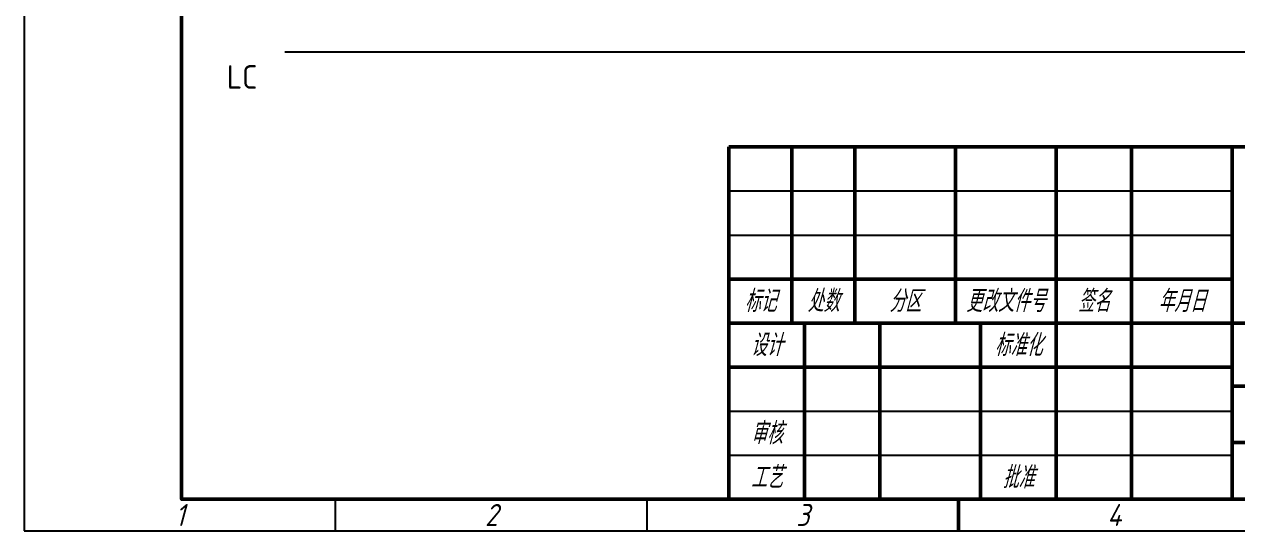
# Model space of a CAD drawing. Header units: millimetres. Extents: x -405 to 937, y 420 to 1151.
# Drawn here: x 516.9 to 709.6, y 756.2 to 836.7 of the extents above; entities that cross this region are included whole.
import ezdxf
from ezdxf.enums import TextEntityAlignment as Align

# ---------------------------------------------------------------- set-up
doc = ezdxf.new("R2010")
doc.units = ezdxf.units.MM
doc.layers.add('dim', color=7, linetype='Continuous')
for name, color, linetype, lineweight in [('文字', 254, 'Continuous', 25), ('表格图、流程图中主要表示线', 53, 'Continuous', 50), ('辅助线、网格线、投射线', 215, 'Continuous', 25)]:
    doc.layers.add(name, color=color, linetype=linetype, lineweight=lineweight)
doc.styles.add('GBeitc-35', font='gbeitc.shx', dxfattribs={"height": 3.5, "bigfont": 'gbcbig.shx'})
doc.styles.add('WD_IEC', font='ISOCP2.shx', dxfattribs={"width": 0.9, "height": 4, "bigfont": 'gbcbig.shx'})

# ---------------------------------------------------------------- blocks, each defined once
blk = doc.blocks.new('A4横向')
at = {"layer": '表格图、流程图中主要表示线'}
blk.add_line((148.5, 0), (148.5, 5), dxfattribs=at)
blk.add_lwpolyline([(25, 205), (292, 205), (292, 5), (25, 5)], close=True, dxfattribs=at)
at = {"layer": '辅助线、网格线、投射线'}
for p, q in [((49.5, 0), (49.5, 5)), ((99, 0), (99, 5))]:
    blk.add_line(p, q, dxfattribs=at)
blk.add_lwpolyline([(0, 0), (297, 0), (297, 210), (0, 210)], close=True, dxfattribs=at)
at = {"layer": '文字', "char_height": 3.5, "attachment_point": 5, "style": 'GBeitc-35'}
for s, insert in [('1', (24.75, 2.5)), ('2', (74.25, 2.5)), ('3', (123.75, 2.5)), ('4', (173.25, 2.5))]:
    blk.add_mtext_dynamic_manual_height_columns(s, width=6.2802, gutter_width=17.5, heights=[0], dxfattribs=dict(at, insert=insert))
at = {"layer": '文字', "style": 'GBeitc-35'}
blk.add_attdef('产品图号', text='', height=3.5, rotation=180, dxfattribs=at).set_placement((55, 199), align=Align.MIDDLE_CENTER)
blk = doc.blocks.new('标题栏')
at = {"layer": '表格图、流程图中主要表示线'}
for p, q in [((-180, 0), (-180, 56)), ((-180, 56), (0, 56)), ((-170, 56), (-170, 28)), ((-160, 56), (-160, 28)), ((-144, 56), (-144, 28)), ((-128, 56), (-128, 0)), ((-116, 0), (-116, 56)), ((-100, 56), (-100, 0)), ((-50, 0), (-50, 56)), ((0, 39), (-50, 39)), ((-180, 35), (-100, 35)), ((-180, 28), (-50, 28)), ((-168, 0), (-168, 28)), ((-156, 0), (-156, 28)), ((-140, 28), (-140, 0)), ((-74, 9), (-74, 28)), ((-62, 9), (-62, 28)), ((-180, 21), (-100, 21)), ((0, 21), (-50, 21)), ((-50, 18), (-100, 18)), ((0, 9), (-100, 9))]:
    blk.add_line(p, q, dxfattribs=at)
at = {"layer": '辅助线、网格线、投射线'}
for p, q in [((-180, 49), (-100, 49)), ((-180, 42), (-100, 42)), ((-93.5, 18), (-93.5, 9)), ((-87, 18), (-87, 9)), ((-80.5, 18), (-80.5, 9)), ((-180, 14), (-100, 14)), ((-180, 7), (-100, 7))]:
    blk.add_line(p, q, dxfattribs=at)
at = {"layer": '文字', "char_height": 3.5, "attachment_point": 5, "style": 'GBeitc-35'}
for s, width, insert in [('标记', 10, (-175, 31.5)), ('处数', 10, (-165, 31.5)), ('分区', 16, (-152, 31.5)), ('更改文件号', 16, (-136, 31.5)), ('签名', 12, (-122, 31.5)), ('年月日', 16, (-108, 31.5)), ('设计', 12, (-174, 24.5)), ('标准化', 12, (-134, 24.5)), ('阶段标记', 26, (-87, 23)), ('重量', 12, (-68, 23)), ('比例', 12, (-56, 23)), ('审核', 12, (-174, 10.5)), ('共     张', 25, (-87.5, 4.5)), ('第     张', 25, (-62.5, 4.5)), ('工艺', 12, (-174, 3.5)), ('批准', 12, (-134, 3.5))]:
    blk.add_mtext_dynamic_manual_height_columns(s, width=width, gutter_width=17.5, heights=[0], dxfattribs=dict(at, insert=insert))
at = {"layer": '文字', "style": 'GBeitc-35'}
for tag, p in [('单位名称', (-25, 47.5)), ('材料标记', (-75, 42)), ('图样名称', (-25, 30)), ('设计签名', (-162, 24.5)), ('设计年月日', (-148, 24.5)), ('标准化签名', (-122, 24.5)), ('标准化年月日', (-108, 24.5)), ('图样代号', (-25, 15)), ('共几', (-87.5, 4.5)), ('第几', (-62.5, 4.5))]:
    blk.add_attdef(tag, text='', height=3.5, dxfattribs=at).set_placement(p, align=Align.MIDDLE_CENTER)

msp = doc.modelspace()

# ---------------------------------------------------------------- linework, layer by layer
at = {"layer": 'dim'}
msp.add_line((558.26, 832.36), (736.09, 832.36), dxfattribs=at)

# ---------------------------------------------------------------- block references
msp.add_blockref('A4横向', (516.86, 756.23), dxfattribs=at)
msp.add_blockref('标题栏', (808.86, 761.23), dxfattribs=at).add_auto_attribs({'图样代号': '31403105', '图样名称': 'EM211和EM277扩展', '单位名称': '浙江大学城市学院', '材料标记': '附录A4'})

# ---------------------------------------------------------------- texts
at = {"layer": 'dim', "color": 61, "true_color": 0xdbf566, "style": 'WD_IEC'}
msp.add_attdef('LC', text='F', height=3.75, dxfattribs=at).set_placement((553.91, 826.48), align=Align.RIGHT)

doc.saveas('drawing.dxf')
